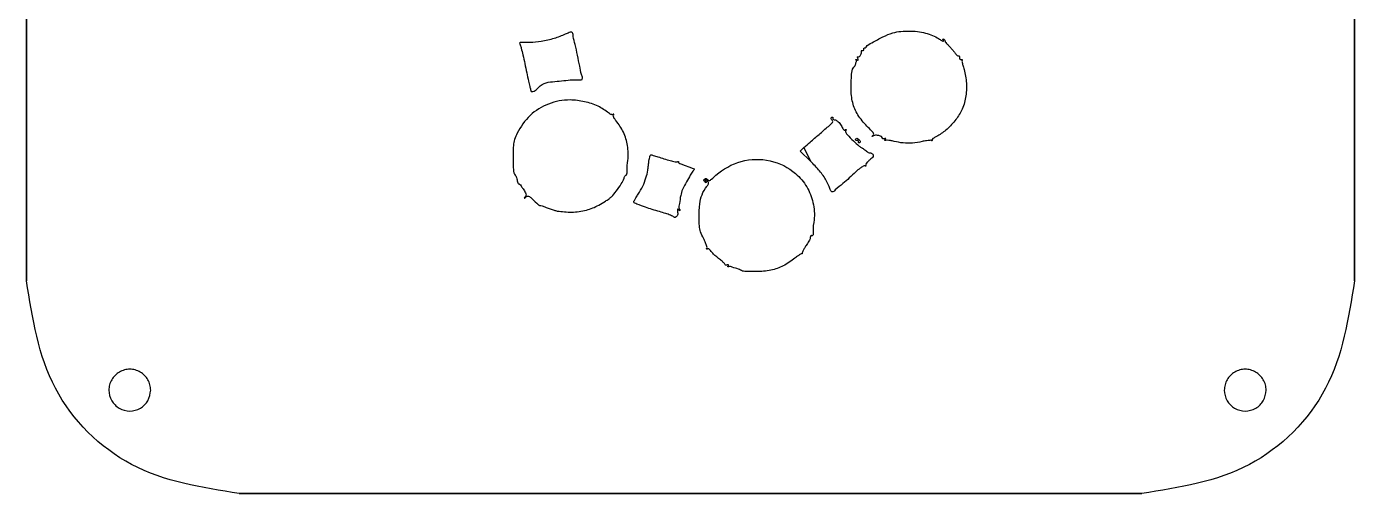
# Model space of a CAD drawing. Extents: x 39 to 164, y 11 to 266.
# Drawn here: x 39 to 164, y 141.2 to 185.1 of the extents above; entities that cross this region are included whole.
import ezdxf

# ---------------------------------------------------------------- set-up
doc = ezdxf.new("R2010")
doc.units = 0
doc.layers.add('Back', color=7, linetype='CONTINUOUS')
doc.layers.add('Layer_1', color=7, linetype='CONTINUOUS')

msp = doc.modelspace()

# ---------------------------------------------------------------- linework, layer by layer
at = {"layer": 'Back', "color": 7}
for points in [[(86.351897, 179.445247), (86.351897, 179.445247)], [(117.303319, 174.242997), (117.303324, 174.242997)], [(120.650807, 174.290173), (120.650737, 174.290179)], [(112.78095, 172.433049), (111.806183, 173.378632), (112.17054, 173.710209)], [(114.611604, 169.849674), (114.611607, 169.849674)], [(88.938814, 167.734831), (88.938814, 167.734831)], [(99.810988, 167.2434), (99.810988, 167.243403)], [(106.388682, 162.085611), (106.388682, 162.085617)]]:
    msp.add_lwpolyline(points, close=True, dxfattribs=at)
for points, knots in [([(86.351897, 179.445247), (86.313212, 179.617311), (86.216466, 180.047612), (86.064399, 180.767856), (85.893976, 181.591249), (85.736478, 182.359185), (85.573709, 182.968021), (85.499361, 183.313394), (85.323512, 183.597794), (85.891087, 183.602576), (86.443029, 183.5726), (87.52269, 183.676082), (88.608394, 183.930205), (89.483817, 184.268614), (89.9973, 184.492308), (90.241801, 184.605109), (90.455349, 184.473255), (90.433924, 183.999381), (90.672339, 183.337007), (90.832789, 182.379958), (91.066678, 181.453032), (91.161448, 180.717744), (91.341332, 180.326103), (91.283294, 180.065783), (90.934673, 180.092093), (90.209052, 180.097913), (88.932019, 179.902185), (87.456656, 179.874282), (86.857737, 178.926823), (86.449785, 179.002482), (86.429954, 179.218191), (86.381822, 179.358199), (86.351897, 179.445247)], [0, 0, 0, 0, 0.529013, 1.322963, 2.209999, 3.044098, 3.699631, 4.035892, 4.213207, 4.459031, 5.218181, 6.27389, 7.507373, 8.630097, 9.026755, 9.250049, 9.358646, 9.714786, 10.498427, 11.540024, 12.585148, 13.378015, 13.746994, 13.858462, 14.090734, 14.589066, 16.227297, 17.864179, 18.819555, 18.865134, 19.043798, 19.337458, 19.337458, 19.337458, 19.337458]), ([(120.650737, 174.290179), (120.534258, 174.319663), (120.324772, 174.372692), (120.051922, 174.388939), (119.890847, 174.422196), (119.79722, 174.339133), (119.775292, 174.41131), (119.823464, 174.460783), (119.88892, 174.540167), (119.802118, 174.59641), (119.714485, 174.538115), (119.640364, 174.518379), (119.548614, 174.513048), (119.589069, 174.631887), (119.425, 174.813699), (119.110848, 174.857392), (118.779097, 174.889546), (118.63198, 174.744637), (118.51237, 174.768574), (118.703545, 174.84145), (118.765077, 175.023263), (118.465056, 175.348464), (117.946524, 175.871761), (117.198597, 176.722419), (116.684456, 177.950107), (116.578781, 179.154429), (116.62513, 180.159208), (116.645744, 180.804532), (116.759012, 181.190289), (116.997909, 181.36632), (117.039617, 181.652827), (117.140647, 181.865425), (117.024526, 181.991365), (117.098056, 182.013778), (117.149098, 181.966744), (117.235879, 181.90057), (117.286083, 181.999447), (117.222142, 182.091808), (117.200813, 182.162368), (117.181417, 182.260767), (117.28039, 182.197203), (117.443714, 182.302097), (117.560692, 182.492846), (117.624501, 182.695513), (117.552732, 182.80451), (117.605366, 182.854112), (117.672358, 182.837589), (117.74585, 182.833315), (117.80812, 182.884669), (117.805097, 182.958676), (117.794095, 183.022051), (117.827868, 183.081684), (117.888604, 183.077411), (117.946862, 183.072188), (118.005805, 183.108167), (118.115458, 183.355297), (118.747368, 183.646564), (119.536082, 184.115931), (120.695743, 184.613118), (122.085276, 184.715618), (123.529626, 184.574737), (124.642683, 184.121738), (125.052808, 183.806564), (125.355524, 183.669726), (125.303051, 183.832957), (125.230183, 183.900864), (125.287952, 183.943928), (125.347485, 183.886964), (125.404256, 183.852077), (125.456414, 183.798478), (125.428438, 183.734244), (125.491156, 183.626755), (125.612751, 183.478797), (125.811935, 183.27222), (126.037906, 183.038283), (126.246727, 182.801489), (126.403941, 182.589985), (126.52139, 182.436972), (126.621317, 182.33779), (126.707981, 182.321157), (126.777374, 182.33854), (126.803482, 182.256305), (126.798558, 182.176196), (126.801804, 182.078394), (126.860968, 182.00077), (126.946899, 181.995043), (127.009434, 182.013395), (127.070535, 181.980008), (127.023458, 181.891934), (127.061075, 181.72066), (127.115738, 181.426043), (127.333471, 180.776369), (127.519986, 179.752441), (127.434946, 178.428467), (127.078079, 177.196889), (126.377415, 176.186508), (125.585216, 175.344982), (124.881265, 174.863068), (124.407935, 174.620459), (124.265041, 174.526612), (124.175527, 174.408741), (124.249894, 174.367481), (124.207521, 174.340308), (124.139631, 174.411033), (123.949918, 174.370748), (123.664513, 174.356814), (123.12861, 174.231549), (122.407067, 174.112265), (121.508549, 174.109554), (120.936062, 174.230105), (120.650807, 174.290173)], [0, 0, 0, 0, 0.360589, 0.648521, 0.806885, 0.871055, 0.900227, 0.986548, 1.080338, 1.124087, 1.24303, 1.344951, 1.398911, 1.43916, 1.643009, 2.022651, 2.399228, 2.563091, 2.58656, 2.710646, 2.870408, 3.174848, 3.859975, 5.220175, 6.467366, 7.798321, 8.807519, 9.482448, 9.745507, 9.969614, 10.323282, 10.575738, 10.640182, 10.669852, 10.758413, 10.855059, 10.901714, 11.032216, 11.139632, 11.190124, 11.224709, 11.399837, 11.692791, 11.921755, 11.981581, 12.026265, 12.098404, 12.177151, 12.240954, 12.312371, 12.383862, 12.435858, 12.488226, 12.549719, 12.612374, 12.678312, 13.345897, 14.526114, 15.527219, 17.075198, 18.623258, 19.96017, 20.339872, 20.495197, 20.626389, 20.697856, 20.724767, 20.804, 20.890884, 20.953133, 20.992892, 21.081226, 21.292918, 21.58796, 21.932109, 22.271822, 22.534387, 22.719237, 22.858306, 22.93595, 22.982304, 23.043672, 23.14107, 23.242994, 23.325306, 23.406974, 23.480995, 23.524447, 23.572359, 23.72943, 24.050369, 24.469982, 25.782587, 27.141022, 28.42106, 29.571444, 30.797419, 31.859081, 32.146495, 32.345767, 32.432344, 32.480037, 32.496552, 32.552956, 32.719377, 33.03394, 33.432588, 34.353564, 35.232407, 36.105202, 36.105202, 36.105202, 36.105202]), ([(88.938814, 167.734831), (88.838473, 167.760265), (88.612607, 167.817518), (88.270826, 167.932967), (87.932956, 168.071526), (87.6477, 168.177323), (87.451261, 168.267153), (87.336629, 168.255654), (87.249255, 168.256475), (87.155256, 168.357838), (86.872036, 168.588575), (86.593902, 168.881137), (86.212652, 169.197923), (85.994987, 169.082577), (85.904462, 168.922194), (85.791782, 168.97786), (85.975091, 169.087321), (86.027263, 169.251597), (85.929518, 169.532602), (85.750121, 169.800247), (85.55782, 170.061627), (85.43219, 170.251724), (85.317591, 170.303809), (85.230214, 170.348725), (85.204736, 170.49754), (85.156, 170.675565), (85.109251, 170.868486), (85.068969, 171.026121), (84.940077, 171.13642), (84.808217, 171.458081), (84.807499, 172.133737), (84.785299, 172.995575), (84.7899, 173.829422), (84.908309, 174.50515), (85.360893, 175.503442), (86.289093, 176.820514), (88.084984, 177.930816), (89.92314, 178.271662), (91.514219, 178.06178), (92.761228, 177.667297), (93.521616, 177.170451), (93.917239, 176.854256), (94.056565, 176.801782), (94.169279, 176.793551), (94.232358, 176.862462), (94.2795, 176.810733), (94.202274, 176.746984), (94.231978, 176.606305), (94.315612, 176.433194), (94.686129, 175.974504), (95.237716, 175.181644), (95.606562, 173.883153), (95.66281, 172.613064), (95.470719, 171.767114), (95.544461, 171.207292), (95.395435, 171.103771), (95.317612, 171.05516), (95.272302, 170.94733), (95.192221, 170.679804), (94.92675, 170.21842), (94.530337, 169.644016), (94.152212, 169.160223), (93.792184, 168.861475), (93.386274, 168.606112), (92.716453, 168.176101), (91.652987, 167.771708), (90.312223, 167.575998), (89.39187, 167.682436), (88.938814, 167.734831)], [0, 0, 0, 0, 0.310416, 0.698746, 1.08201, 1.40163, 1.623285, 1.704217, 1.745916, 1.879484, 2.083442, 2.861717, 3.163997, 3.381611, 3.549231, 3.568394, 3.720071, 3.901863, 4.129121, 4.551927, 4.880681, 5.112802, 5.20573, 5.257219, 5.398088, 5.610138, 5.83129, 5.996142, 6.076729, 6.330133, 6.999175, 8.088887, 8.924175, 9.495956, 10.130188, 12.197486, 14.22551, 16.307103, 17.664858, 19.012817, 20.190405, 20.371571, 20.523592, 20.630659, 20.7016, 20.727843, 20.800201, 20.92242, 21.124837, 21.385039, 22.677473, 23.995097, 25.393563, 26.374672, 26.745234, 26.835059, 26.900443, 27.017268, 27.168491, 27.748143, 28.587591, 29.275171, 29.575782, 29.986199, 30.712861, 31.960258, 33.366876, 34.730622, 34.730622, 34.730622, 34.730622]), ([(112.17054, 173.710209), (112.36363, 173.881812), (112.832962, 174.298919), (113.598099, 174.957449), (114.291001, 175.550094), (114.722853, 175.912455), (114.910725, 176.138333), (114.816802, 176.300298), (114.732574, 176.389151), (114.71319, 176.503747), (114.777514, 176.559876), (114.843579, 176.592725), (114.899583, 176.547423), (114.880922, 176.477671), (114.887377, 176.396614), (114.961949, 176.331411), (115.124488, 176.322117), (115.369198, 176.180623), (115.626614, 175.890886), (115.779724, 175.60363), (115.870657, 175.404087), (115.962442, 175.347106), (116.047391, 175.359225), (116.106672, 175.423073), (116.152913, 175.36625), (116.07974, 175.306259), (116.077074, 175.191626), (116.129543, 175.05414), (116.376481, 174.754438), (116.801767, 174.356291), (117.262586, 173.958277), (117.536802, 173.685232), (117.716418, 173.654537), (117.831452, 173.554198), (117.98299, 173.430233), (118.139365, 173.303258), (118.276162, 173.211699), (118.387418, 173.196732), (118.474243, 173.21685), (118.559816, 173.160956), (118.650315, 173.085944), (118.730264, 172.931914), (118.567727, 172.724149), (118.360094, 172.553633), (118.137808, 172.347469), (118.016429, 172.184718), (117.947116, 172.049071), (118.020186, 171.980864), (117.962229, 171.947967), (117.888535, 172.031754), (117.675241, 171.915801), (117.408259, 171.737648), (116.761994, 171.172987), (116.007722, 170.415492), (115.282793, 169.918121), (114.903469, 169.483443), (114.725893, 169.586055), (114.661006, 169.701526), (114.629203, 169.796898), (114.611604, 169.849674)], [0, 0, 0, 0, 0.774265, 1.881967, 3.045649, 3.452724, 3.654988, 3.813124, 3.947242, 4.033149, 4.120602, 4.185748, 4.231402, 4.300597, 4.381693, 4.466595, 4.568966, 4.859943, 5.281871, 5.719223, 5.837682, 5.930153, 6.017026, 6.090958, 6.117696, 6.195658, 6.304348, 6.449915, 6.627581, 7.462629, 8.183759, 8.495316, 8.563568, 8.720395, 8.936627, 9.157051, 9.32676, 9.418684, 9.486894, 9.583964, 9.702645, 9.851546, 10.039674, 10.402486, 10.70002, 10.923489, 11.04074, 11.100475, 11.127016, 11.198731, 11.369378, 11.727766, 12.240539, 13.896537, 14.824057, 15.169581, 15.257117, 15.391985, 15.559081, 15.559081, 15.559081, 15.559081]), ([(117.303324, 174.242997), (117.306025, 174.269225), (117.310982, 174.317373), (117.255794, 174.377078), (117.179843, 174.372308), (117.107998, 174.365075), (117.042708, 174.399562), (117.013027, 174.481499), (117.076078, 174.605709), (117.260148, 174.547357), (117.370749, 174.438546), (117.463166, 174.3278), (117.476591, 174.218491), (117.411638, 174.16587), (117.345542, 174.132458), (117.290329, 174.177924), (117.298435, 174.218532), (117.303319, 174.242997)], [0, 0, 0, 0, 0.076095, 0.139689, 0.213567, 0.291831, 0.356344, 0.416598, 0.538724, 0.677536, 0.896538, 1.022326, 1.103528, 1.191304, 1.25645, 1.302104, 1.371298, 1.371298, 1.371298, 1.371298]), ([(99.810988, 167.243403), (99.740002, 167.278481), (99.527699, 167.383393), (99.106866, 167.516655), (98.33054, 167.75935), (97.350366, 168.028974), (96.678986, 168.31288), (96.081136, 168.513289), (96.235813, 168.780351), (96.359008, 169.01636), (96.651645, 169.464251), (97.00096, 170.063404), (97.312551, 170.825845), (97.453147, 171.44888), (97.511983, 171.926784), (97.560053, 172.253478), (97.59484, 172.547783), (97.641523, 172.779238), (97.680681, 172.935499), (97.790322, 173.069468), (98.061715, 172.905015), (98.452406, 172.845386), (98.992106, 172.646555), (99.540773, 172.47751), (99.948923, 172.405506), (100.241709, 172.327506), (100.320524, 172.406239), (100.384698, 172.399393), (100.307424, 172.343643), (100.4361, 172.233103), (100.605962, 172.15303), (101.058009, 171.975241), (101.399986, 171.888677), (101.921264, 171.670975), (101.616582, 171.418487), (101.43397, 171.043957), (101.086974, 170.458276), (100.740808, 169.841694), (100.529911, 169.145219), (100.472527, 168.539503), (100.345406, 168.056678), (100.500088, 167.838709), (100.436472, 167.733324), (100.382761, 167.861795), (100.292878, 167.971609), (100.239941, 167.787828), (100.288895, 167.596792), (100.291893, 167.302724), (100.044377, 167.074259), (99.893426, 167.183655), (99.810988, 167.2434)], [0, 0, 0, 0, 0.237393, 0.709988, 1.317192, 2.703264, 3.576958, 3.915216, 4.067719, 4.372567, 4.765485, 5.644596, 6.464648, 7.221154, 7.553333, 7.909144, 8.211552, 8.442796, 8.614672, 8.699706, 8.910459, 9.370996, 9.981962, 10.597034, 11.069927, 11.303926, 11.377095, 11.400567, 11.446163, 11.536893, 11.768312, 12.107837, 12.892201, 13.127477, 13.334105, 13.781121, 14.511739, 15.308638, 15.918614, 16.663773, 17.168562, 17.32568, 17.358466, 17.477371, 17.587423, 17.666764, 17.906897, 18.252308, 18.474825, 18.742577, 18.742577, 18.742577, 18.742577]), ([(106.388682, 162.085617), (106.261427, 162.154534), (105.953926, 162.321068), (105.489386, 162.376557), (105.175328, 162.584977), (105.002451, 162.453068), (104.989847, 162.525537), (105.032873, 162.573668), (105.098415, 162.650524), (105.017642, 162.710152), (104.931994, 162.651548), (104.851548, 162.635577), (104.763287, 162.627018), (104.752823, 162.719992), (104.645053, 162.842683), (104.435918, 163.040925), (104.128737, 163.282184), (103.804923, 163.544166), (103.538239, 163.787844), (103.371505, 163.986486), (103.281001, 164.128895), (103.18098, 164.19534), (103.086481, 164.195932), (103.035488, 164.141252), (102.985989, 164.178644), (103.070481, 164.262303), (102.978483, 164.465097), (102.898047, 164.777466), (102.678021, 165.233963), (102.426537, 165.741938), (102.298447, 166.414236), (102.307152, 167.290801), (102.29953, 168.281732), (102.530598, 169.290057), (102.881189, 169.906921), (103.180459, 170.242434), (103.206998, 170.482742), (103.033113, 170.573217), (102.956725, 170.741584), (102.812224, 170.701804), (102.914235, 170.554681), (102.97848, 170.4592), (102.912442, 170.363852), (102.835715, 170.488821), (102.760591, 170.547796), (102.744979, 170.667435), (102.81058, 170.747963), (102.897374, 170.810928), (103.018074, 170.781987), (103.096941, 170.678567), (103.273515, 170.565), (103.564062, 170.814375), (104.367578, 171.576853), (106.222001, 172.640567), (109.015514, 172.67218), (111.215681, 171.600375), (112.495488, 170.058369), (113.095426, 168.545354), (113.21385, 167.044253), (112.954838, 166.121802), (113.087833, 165.479979), (112.90366, 165.402788), (112.846025, 165.435768), (112.797205, 165.398399), (112.773573, 165.290722), (112.7549, 165.110788), (112.594561, 164.829532), (112.394705, 164.535019), (112.198533, 164.222963), (112.078789, 163.997541), (112.009733, 163.832942), (112.013237, 163.75115), (111.99044, 163.693917), (111.925604, 163.7321), (111.797237, 163.64154), (111.590591, 163.522967), (111.071446, 163.102399), (110.278249, 162.535456), (109.011864, 162.103664), (107.926312, 162.033282), (107.100886, 162.043181), (106.672055, 162.040899), (106.454571, 162.075215), (106.388682, 162.085611)], [0, 0, 0, 0, 0.429998, 1.039055, 1.402628, 1.459322, 1.48971, 1.574187, 1.66767, 1.710188, 1.823239, 1.925665, 1.98931, 2.030656, 2.169573, 2.477801, 2.894076, 3.340521, 3.727843, 3.97521, 4.116968, 4.231005, 4.319039, 4.383665, 4.409161, 4.467681, 4.644618, 5.004343, 5.476185, 6.141443, 6.703993, 7.50639, 8.76964, 9.667449, 10.576546, 10.863435, 11.008889, 11.215628, 11.40542, 11.443321, 11.602999, 11.74479, 11.779254, 11.894599, 12.018413, 12.10894, 12.212844, 12.316686, 12.411718, 12.547294, 12.708617, 12.966578, 13.524727, 16.240831, 18.951409, 21.639159, 23.274997, 24.849353, 26.493138, 27.564548, 27.961233, 28.041478, 28.091685, 28.138459, 28.198474, 28.417931, 28.677424, 29.151396, 29.4951, 29.774569, 29.932317, 30.000941, 30.040751, 30.071538, 30.185088, 30.454429, 30.826239, 32.156925, 33.378075, 34.776551, 35.398483, 35.858472, 36.058402, 36.058402, 36.058402, 36.058402]), ([(114.611607, 169.849674), (114.506962, 170.107235), (114.263999, 170.705233), (113.615537, 171.562148), (113.071657, 172.129694), (112.78095, 172.433049)], [0, 0, 0, 0, 0.831306, 1.930109, 3.191805, 3.191805, 3.191805, 3.191805])]:
    msp.add_open_spline(points, degree=3, knots=knots, dxfattribs=at)
at = {"layer": 'Layer_1', "color": 1}
for points in [[(38.986985, 161.167937), (38.986985, 246.16794)], [(163.986986, 246.16794), (163.986986, 161.167937)], [(50.672541, 150.885718), (50.672541, 150.885718)], [(155.672542, 150.885718), (155.672542, 150.885718)], [(143.986987, 141.167932), (58.986985, 141.167932)]]:
    msp.add_lwpolyline(points, close=True, dxfattribs=at)
for points, knots in [([(58.986985, 141.167932), (55.476936, 141.713714), (48.568702, 142.787885), (40.606937, 150.749652), (39.532767, 157.657888), (38.986985, 161.167937)], [0, 0, 0, 0, 10.469916, 20.606162, 31.076081, 31.076081, 31.076081, 31.076081]), ([(163.986986, 161.167937), (163.441204, 157.657888), (162.367034, 150.749652), (154.405269, 142.787885), (147.497035, 141.713714), (143.986987, 141.167932)], [0, 0, 0, 0, 10.469919, 20.606165, 31.07608, 31.07608, 31.07608, 31.07608]), ([(50.672541, 150.885718), (50.618454, 150.538832), (50.511886, 149.855347), (49.728489, 149.102913), (48.706548, 148.824023), (47.674002, 149.103137), (46.921791, 149.85447), (46.690811, 150.715192), (46.782403, 151.40066), (46.981028, 151.880922), (47.297263, 152.293216), (47.709619, 152.609426), (48.189597, 152.808233), (48.704754, 152.876246), (49.219963, 152.808234), (49.699787, 152.609422), (50.11271, 152.293233), (50.426832, 151.880861), (50.6333, 151.400887), (50.659424, 151.057916), (50.672541, 150.885718)], [0, 0, 0, 0, 1.028867, 2.027218, 3.056085, 4.084951, 5.083302, 6.112169, 6.627287, 7.138141, 7.653259, 8.168377, 8.679231, 9.194349, 9.709466, 10.220321, 10.735439, 11.250556, 11.761411, 12.276529, 12.276529, 12.276529, 12.276529]), ([(155.672542, 150.885718), (155.618456, 150.538832), (155.511888, 149.855347), (154.72849, 149.102913), (153.706549, 148.824023), (152.674002, 149.103136), (151.92179, 149.854469), (151.69081, 150.715192), (151.782402, 151.400661), (151.981028, 151.880923), (152.297263, 152.293217), (152.709619, 152.609427), (153.189598, 152.808234), (153.704755, 152.876246), (154.219964, 152.808234), (154.699788, 152.609422), (155.112711, 152.293233), (155.426833, 151.880861), (155.633301, 151.400887), (155.659425, 151.057916), (155.672542, 150.885718)], [0, 0, 0, 0, 1.028867, 2.027218, 3.056084, 4.084952, 5.083304, 6.112171, 6.627289, 7.138144, 7.653262, 8.16838, 8.679236, 9.194354, 9.709471, 10.220326, 10.735443, 11.250561, 11.761416, 12.276533, 12.276533, 12.276533, 12.276533])]:
    msp.add_open_spline(points, degree=3, knots=knots, dxfattribs=at)

doc.saveas('drawing.dxf')
